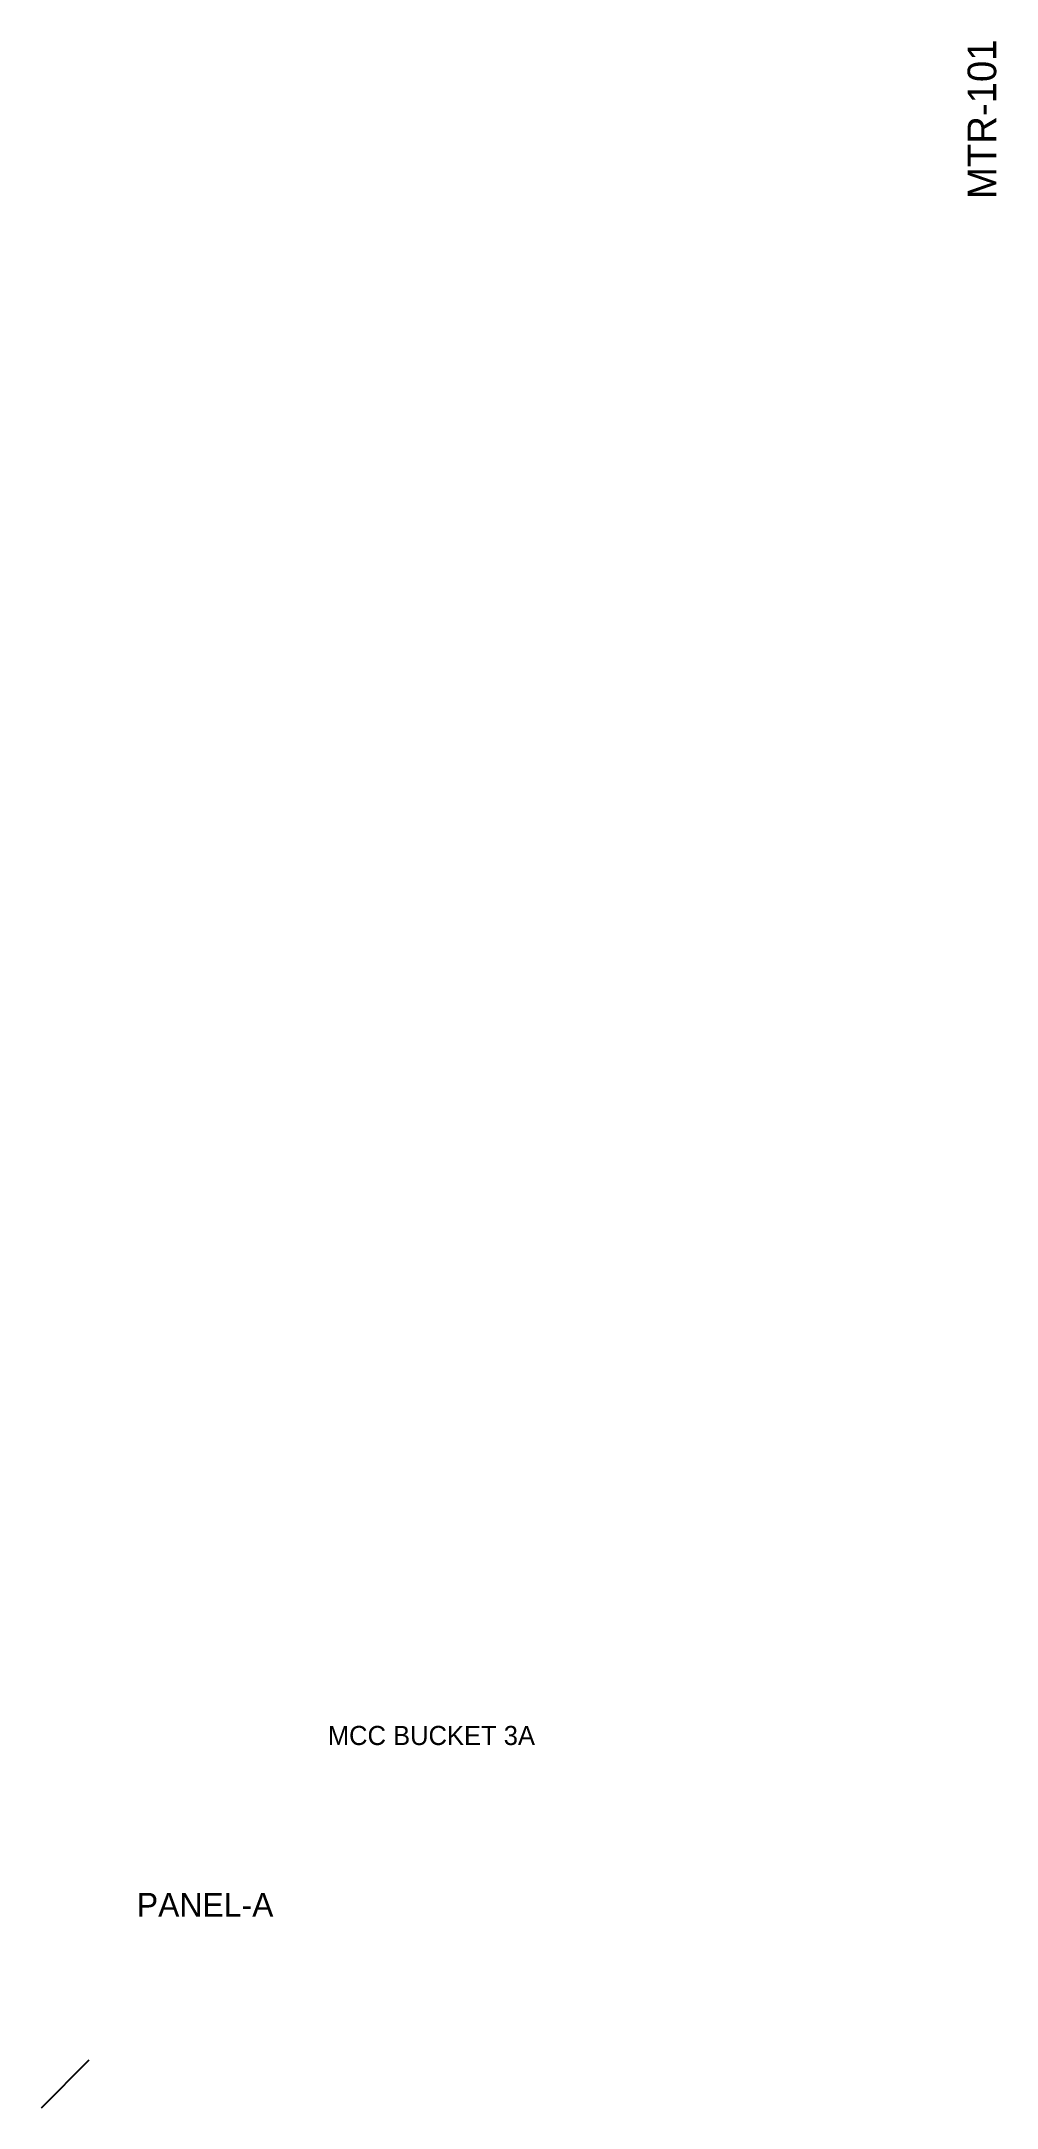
# Model space of a CAD drawing. Header units: millimetres. Extents: x 0 to 100, y 0 to 217.
import ezdxf

# ---------------------------------------------------------------- set-up
doc = ezdxf.new("R2010")
doc.units = ezdxf.units.MM

# ---------------------------------------------------------------- blocks, each defined once
blk = doc.blocks.new('DEVICE')
blk.add_attdef('TAG', (0, 0), '', height=1.5)

msp = doc.modelspace()

# ---------------------------------------------------------------- linework, layer by layer
msp.add_line((0, 0), (5, 5))

# ---------------------------------------------------------------- block references
at = {"xscale": 2, "yscale": 2, "rotation": 90}
msp.add_blockref('DEVICE', (100, 200), dxfattribs=at).add_auto_attribs({'TAG': 'MTR-101'})

# ---------------------------------------------------------------- texts
at = {"layer": 'TEXT'}
msp.add_text('PANEL-A', height=2.5, dxfattribs=at).set_placement((10, 20))
at = {"layer": 'TEXT', "insert": (30, 40), "char_height": 2, "attachment_point": 1}
msp.add_mtext('MCC BUCKET 3A', dxfattribs=at)

doc.saveas('drawing.dxf')
